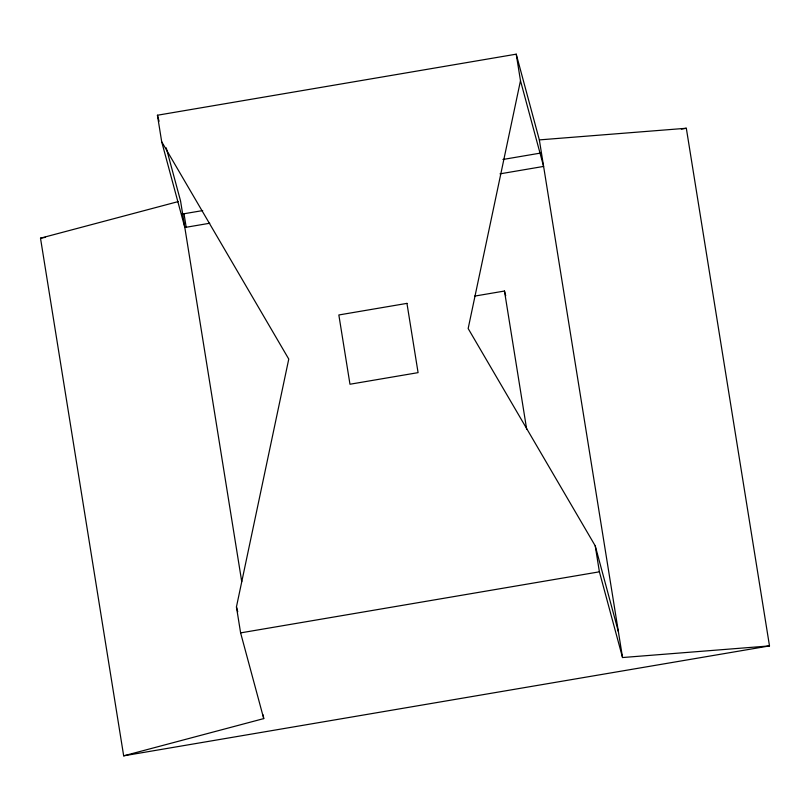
<?xml version="1.0" encoding="UTF-8"?>
<svg xmlns="http://www.w3.org/2000/svg" width="810" height="810" viewBox="0 0 810 810"><rect width="100%" height="100%" fill="white"/><g stroke="black" fill="none" stroke-linecap="round" stroke-linejoin="round"><path stroke-width="1.21" d="M178.129 201.609L40.5 238.18L123.677 755.831L263.736 718.602L240.61 632.883L236.439 606.903L288.765 359.073L161.696 141.76L157.434 115.233L516.223 54.169L539.349 139.897L622.536 657.538L769.5 645.914L686.323 128.263L539.349 139.897M516.223 54.169L520.486 80.696L468.16 328.536L595.228 545.839L618.354 631.567M40.5 238.18L45.451 237.34M181.541 214.174L202.702 210.58M502.939 159.479L540.31 153.12M681.372 129.104L686.323 128.263M209.739 223.246L184.822 227.488L161.696 141.76M500.013 173.846L543.611 166.425L520.486 80.696M474.609 296.116L504.468 291.033L505.724 295.69M240.61 632.883L599.4 571.819L622.536 657.538M123.677 755.831L769.5 645.914M157.434 115.233L159.064 121.267M166.232 147.835L180.559 200.961L241.734 581.641M236.439 606.903L237.735 611.732M595.228 545.839L599.4 571.819M504.468 291.033L526.662 429.158M184.012 213.759L186.219 227.478M263.149 714.896L263.736 718.602M406.954 303.375L338.843 314.968L349.971 384.234L418.082 372.641L406.954 303.375"/></g></svg>
